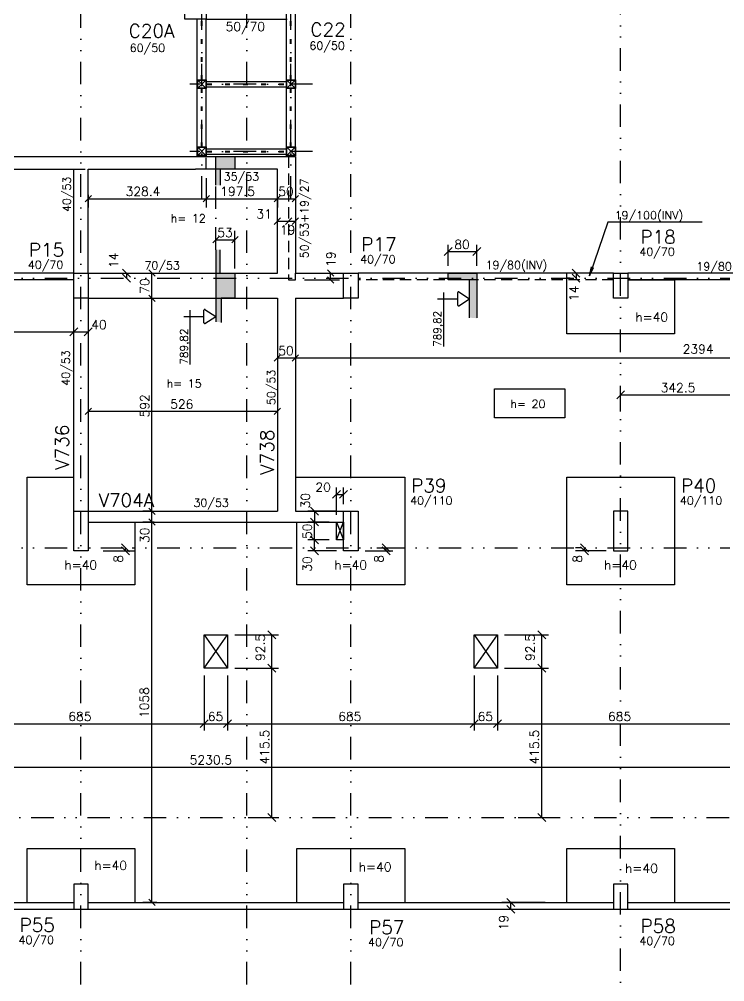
# Model space of a CAD drawing. Extents: x 550200 to 565075, y 404 to 10916.
# Drawn here: x 556766 to 558727, y 4057 to 6733 of the extents above; entities that cross this region are included whole.
import ezdxf

# ---------------------------------------------------------------- set-up
doc = ezdxf.new("R2010")
doc.units = 0
doc.header["$LTSCALE"] = 125
doc.header["$MEASUREMENT"] = 0
for name, pattern in [('DIVIDE', [1.25, 0.5, -0.25, 0, -0.25, 0, -0.25]), ('ESTILO_TQS_0002', [0.4, 0.1, -0.3]), ('ESTILO_TQS_0003', [0.91, 0.5, -0.2, 0.01, -0.2]), ('HIDDEN', [0.375, 0.25, -0.125])]:
    doc.linetypes.add(name, pattern=pattern)
doc.layers.get('0').update_dxf_attribs({"linetype": 'CONTINUOUS'})
for name, color, linetype in [('200', 5, 'ESTILO_TQS_0002'), ('204', 14, 'ESTILO_TQS_0003'), ('205', 14, 'DIVIDE'), ('210', 7, 'HIDDEN'), ('216', 7, 'CONTINUOUS'), ('220', 4, 'CONTINUOUS'), ('231', 5, 'CONTINUOUS'), ('238', 11, 'CONTINUOUS'), ('239', 10, 'CONTINUOUS'), ('241', 7, 'CONTINUOUS'), ('250', 5, 'CONTINUOUS'), ('253', 253, 'CONTINUOUS')]:
    doc.layers.add(name, color=color, linetype=linetype)
doc.styles.get("Standard").update_dxf_attribs({"font": 'ROMANS.SHX'})

msp = doc.modelspace()

# ---------------------------------------------------------------- linework, layer by layer
at = {"layer": '200'}
for p, q in [((557272.8, 6565.4), (557272.8, 6733.4)), ((557274.3, 6565.4), (557274.3, 6733.4)), ((557520.3, 6565.4), (557520.3, 6733.4)), ((557521.8, 6565.4), (557521.8, 6733.4)), ((557272.8, 6378.4), (557272.8, 6540.4)), ((557274.3, 6378.4), (557274.3, 6540.4)), ((557288.6, 6553.7), (557508.6, 6553.7)), ((557288.6, 6552.2), (557508.6, 6552.2)), ((557520.3, 6378.4), (557520.3, 6540.4)), ((557521.8, 6378.4), (557521.8, 6540.4)), ((557288.6, 6366.7), (557508.6, 6366.7)), ((557288.6, 6365.2), (557508.6, 6365.2))]:
    msp.add_line(p, q, dxfattribs=at)
at = {"layer": '204'}
msp.add_line((557312.7, 6092.5), (557312.7, 6272), dxfattribs=at)
at = {"layer": '205'}
for p, q in [((556937.7, 3580.3), (556937.7, 10272.7)), ((557687.7, 3580.3), (557687.7, 10272.7)), ((558437.7, 3617.8), (558437.7, 10272.7)), ((557398.7, 3580.3), (557398.7, 10031)), ((557273.6, 6234.5), (557273.6, 9824.6)), ((557521.1, 6234.5), (557521.1, 9824.6)), ((557581, 6552.9), (557240.1, 6552.9)), ((557581, 6365.9), (557240.1, 6365.9)), ((550735.3, 6013.4), (560496.2, 6013.4)), ((550735.3, 5263.4), (560230.4, 5263.4)), ((550697.8, 4513.4), (560247, 4513.4)), ((550735.3, 4258.4), (560263.5, 4258.4))]:
    msp.add_line(p, q, dxfattribs=at)
at = {"layer": '210'}
for p, q in [((557286.1, 6316.4), (557286.1, 6351.4)), ((557514.6, 6351.4), (557514.6, 6008.4)), ((556917.7, 6316.4), (556957.7, 6316.4)), ((557533.6, 6008.4), (557533.6, 6027.4)), ((557514.6, 6008.4), (557533.6, 6008.4)), ((558417.7, 6008.4), (557707.7, 6008.4))]:
    msp.add_line(p, q, dxfattribs=at)
at = {"layer": '216', "color": 7, "linetype": 'Continuous'}
for p, q in [((556948.9, 6225.7), (556966.6, 6243.4)), ((557277.3, 6225.7), (557294.9, 6243.4)), ((557277.3, 6225.7), (557294.9, 6243.4)), ((557474.8, 6225.7), (557492.4, 6243.4)), ((557474.8, 6225.7), (557492.4, 6243.4)), ((557524.8, 6225.7), (557542.4, 6243.4)), ((557474.8, 6163.1), (557492.4, 6180.8)), ((557505.8, 6163.1), (557523.4, 6180.8)), ((557505.8, 6163.1), (557523.4, 6180.8)), ((557524.8, 6163.1), (557542.4, 6180.8)), ((557303.9, 6111.3), (557321.6, 6129)), ((557356.9, 6111.3), (557374.6, 6129)), ((557947, 6076.2), (557969.1, 6098.3)), ((558027, 6076.2), (558049.1, 6098.3)), ((557143.7, 6018.6), (557126, 6036.3)), ((557640.2, 6018.6), (557622.6, 6036.3)), ((557640.2, 5999.6), (557622.6, 6017.3)), ((557143.7, 5948.6), (557126, 5966.3)), ((557143.7, 5948.6), (557126, 5966.3)), ((557474.8, 5782.8), (557492.4, 5800.5)), ((557524.8, 5782.8), (557542.4, 5800.5)), ((557524.8, 5782.8), (557542.4, 5800.5)), ((558426.7, 5677.9), (558448.8, 5700)), ((556948.9, 5634.4), (556966.6, 5652.1)), ((557474.8, 5634.4), (557492.4, 5652.1)), ((557636.7, 5401.3), (557658.8, 5423.4)), ((557656.7, 5401.3), (557678.8, 5423.4)), ((557143.7, 5356.6), (557126, 5374.3)), ((557143.7, 5356.6), (557126, 5374.3)), ((557575.5, 5376.5), (557597.6, 5354.4)), ((557143.7, 5326.6), (557126, 5344.3)), ((557143.7, 5326.6), (557126, 5344.3)), ((557575.5, 5346.5), (557597.6, 5324.4)), ((557597.6, 5324.4), (557575.5, 5346.5)), ((557597.6, 5274.4), (557575.5, 5296.5)), ((557597.6, 5274.4), (557575.5, 5296.5)), ((557796.9, 5252.4), (557774.8, 5274.5)), ((557597.6, 5244.4), (557575.5, 5266.5)), ((557796.9, 5244.4), (557774.8, 5266.5)), ((557479.3, 5010.4), (557457.2, 5032.5)), ((558229.3, 5010.4), (558207.2, 5032.5)), ((557479.3, 4917.9), (557457.2, 4940)), ((557479.3, 4917.9), (557457.2, 4940)), ((558229.3, 4917.9), (558207.2, 4940)), ((558229.3, 4917.9), (558207.2, 4940)), ((557269.2, 4763.6), (557291.3, 4785.7)), ((557269.2, 4763.6), (557291.3, 4785.7)), ((557334.2, 4763.6), (557356.3, 4785.7)), ((557334.2, 4763.6), (557356.3, 4785.7)), ((558019.2, 4763.6), (558041.3, 4785.7)), ((558019.2, 4763.6), (558041.3, 4785.7)), ((558084.2, 4763.6), (558106.3, 4785.7)), ((558084.2, 4763.6), (558106.3, 4785.7)), ((557479.3, 4502.4), (557457.2, 4524.5)), ((558229.3, 4502.4), (558207.2, 4524.5)), ((557143.7, 4268.6), (557126, 4286.3))]:
    msp.add_line(p, q, dxfattribs=at)
at = {"layer": '216'}
for p, q in [((557053.5, 6038.5), (557075.6, 6016.4)), ((557053.5, 6024.5), (557075.6, 6002.4)), ((558302.7, 6038.5), (558324.7, 6016.4)), ((558302.7, 6024.5), (558324.7, 6002.4)), ((556906.7, 5853.3), (556928.8, 5875.4)), ((556906.7, 5853.3), (556928.8, 5875.4)), ((556946.7, 5853.3), (556968.8, 5875.4)), ((556946.7, 5853.3), (556968.8, 5875.4)), ((557072.5, 5252.4), (557050.4, 5274.5)), ((558348.6, 5252.4), (558326.5, 5274.5)), ((557072.5, 5244.4), (557050.4, 5266.5)), ((558348.6, 5244.4), (558326.5, 5266.5)), ((558143.6, 4266.4), (558121.5, 4288.5)), ((558143.6, 4266.4), (558121.5, 4288.5)), ((558143.6, 4247.4), (558121.5, 4269.5))]:
    msp.add_line(p, q, dxfattribs=at)
at = {"layer": '220'}
msp.add_line((557324.7, 6027.4), (557324.7, 6092.5), dxfattribs=at)
for points in [[(557226.1, 6783.4), (557286.1, 6783.4), (557286.1, 6733.4), (557226.1, 6733.4), (557226.1, 6783.4)], [(557312.7, 6272), (557312.7, 6351.4), (557365.7, 6351.4), (557365.7, 6316.4), (557324.7, 6316.4), (557324.7, 6272)], [(557312.7, 6092.5), (557312.7, 5957.4), (557312.7, 5957.4), (557312.7, 5892.2)], [(556917.7, 6027.4), (556957.7, 6027.4), (556957.7, 5957.4), (556917.7, 5957.4), (556917.7, 6027.4)], [(557324.7, 6027.4), (557365.7, 6027.4), (557365.7, 5957.4), (557327.7, 5957.4), (557327.7, 5890.5)], [(557667.7, 6027.4), (557707.7, 6027.4), (557707.7, 5957.4), (557667.7, 5957.4), (557667.7, 6027.4)], [(558018, 5903.6), (558018, 6008.4), (557958, 6008.4), (557958, 6027.4), (558038, 6027.4), (558038, 5903.6)], [(558417.7, 6027.4), (558457.7, 6027.4), (558457.7, 5957.4), (558417.7, 5957.4), (558417.7, 6027.4)], [(556957.7, 5255.4), (556917.7, 5255.4), (556917.7, 5365.4), (556957.7, 5365.4), (556957.7, 5255.4)], [(557707.7, 5255.4), (557667.7, 5255.4), (557667.7, 5365.4), (557707.7, 5365.4), (557707.7, 5255.4)], [(558457.7, 5365.4), (558417.7, 5365.4), (558417.7, 5255.4), (558457.7, 5255.4), (558457.7, 5365.4)], [(556957.7, 4328.4), (556917.7, 4328.4), (556917.7, 4258.4), (556957.7, 4258.4), (556957.7, 4328.4)], [(557707.7, 4328.4), (557667.7, 4328.4), (557667.7, 4258.4), (557707.7, 4258.4), (557707.7, 4328.4)], [(558457.7, 4328.4), (558417.7, 4328.4), (558417.7, 4258.4), (558457.7, 4258.4), (558457.7, 4328.4)]]:
    msp.add_lwpolyline(points, dxfattribs=at)
at = {"layer": '231'}
for p, q in [((557262.1, 6541.4), (557285.1, 6564.4)), ((557262.1, 6564.4), (557285.1, 6541.4)), ((557509.6, 6564.4), (557532.6, 6541.4)), ((557509.6, 6541.4), (557532.6, 6564.4)), ((557262.1, 6354.4), (557285.1, 6377.4)), ((557262.1, 6377.4), (557285.1, 6354.4)), ((557509.6, 6377.4), (557532.6, 6354.4)), ((557509.6, 6354.4), (557532.6, 6377.4))]:
    msp.add_line(p, q, dxfattribs=at)
at = {"layer": '238'}
for p, q in [((557508.6, 6378.4), (557508.6, 9685.9)), ((557533.6, 6378.4), (557533.6, 9685.9)), ((557261.1, 6378.4), (557261.1, 6733.4)), ((557286.1, 6733.4), (557511.2, 6733.4)), ((557286.1, 6378.4), (557286.1, 6733.4)), ((557288.6, 6560.4), (557508.6, 6560.4)), ((557288.6, 6545.4), (557508.6, 6545.4)), ((557288.6, 6373.4), (557508.6, 6373.4)), ((554164.2, 6351.4), (557256.2, 6351.4)), ((557256.2, 6351.4), (557533.6, 6351.4)), ((557288.6, 6358.4), (557508.6, 6358.4)), ((557533.6, 6351.4), (557533.6, 6027.4)), ((556380.2, 6316.4), (556917.7, 6316.4)), ((556917.7, 6027.4), (556917.7, 6316.4)), ((556957.7, 6027.4), (556957.7, 6316.4)), ((556957.7, 6316.4), (557256.2, 6316.4)), ((557483.6, 6316.4), (557256.2, 6316.4)), ((557483.6, 6027.4), (557483.6, 6316.4)), ((556917.7, 6027.4), (556359.2, 6027.4)), ((556957.7, 6027.4), (557483.6, 6027.4)), ((557533.6, 6027.4), (557667.7, 6027.4)), ((558417.7, 6027.4), (557707.7, 6027.4)), ((558287.7, 5858.4), (558287.7, 6027.4)), ((559167.7, 6027.4), (558457.7, 6027.4)), ((556917.7, 6008.4), (556359.2, 6008.4)), ((559167.7, 6008.4), (558457.7, 6008.4)), ((558457.7, 6008.4), (558587.7, 6008.4)), ((558587.7, 6008.4), (558587.7, 5858.4)), ((556917.7, 5365.4), (556917.7, 5957.4)), ((556957.7, 5957.4), (556957.7, 5365.4)), ((556957.7, 5957.4), (557483.6, 5957.4)), ((557483.6, 5957.4), (557483.6, 5365.4)), ((557533.6, 5957.4), (557533.6, 5365.4)), ((557533.6, 5957.4), (557667.7, 5957.4)), ((558587.7, 5858.4), (558287.7, 5858.4)), ((556787.7, 5160.4), (556787.7, 5460.4)), ((556787.7, 5460.4), (556917.7, 5460.4)), ((557533.6, 5460.4), (557837.7, 5460.4)), ((557837.7, 5460.4), (557837.7, 5160.4)), ((556957.7, 5365.4), (557483.6, 5365.4)), ((557533.6, 5365.4), (557667.7, 5365.4)), ((556957.7, 5335.4), (557667.7, 5335.4)), ((557087.7, 5335.4), (557087.7, 5160.4)), ((557537.7, 5160.4), (557537.7, 5335.4)), ((557087.7, 5160.4), (556787.7, 5160.4)), ((557837.7, 5160.4), (557537.7, 5160.4)), ((556787.7, 4277.4), (556787.7, 4427.4)), ((556787.7, 4427.4), (557087.7, 4427.4)), ((557087.7, 4427.4), (557087.7, 4277.4)), ((557537.7, 4277.4), (557537.7, 4427.4)), ((557537.7, 4427.4), (557837.7, 4427.4)), ((557837.7, 4427.4), (557837.7, 4277.4)), ((558287.7, 4277.4), (558287.7, 4427.4)), ((558287.7, 4427.4), (558587.7, 4427.4)), ((558587.7, 4427.4), (558587.7, 4277.4)), ((556207.7, 4277.4), (556917.7, 4277.4)), ((556207.7, 4258.4), (556917.7, 4258.4)), ((556787.7, 4277.4), (556917.7, 4277.4)), ((556957.7, 4277.4), (557667.7, 4277.4)), ((556957.7, 4277.4), (557087.7, 4277.4)), ((556957.7, 4258.4), (557667.7, 4258.4)), ((557537.7, 4277.4), (557667.7, 4277.4)), ((557707.7, 4277.4), (558417.7, 4277.4)), ((557707.7, 4277.4), (557837.7, 4277.4)), ((557707.7, 4258.4), (558417.7, 4258.4)), ((558287.7, 4277.4), (558417.7, 4277.4)), ((558457.7, 4277.4), (559167.7, 4277.4)), ((558457.7, 4277.4), (558587.7, 4277.4)), ((558457.7, 4258.4), (559187.7, 4258.4))]:
    msp.add_line(p, q, dxfattribs=at)
for points in [[(558287.7, 5460.4), (558587.7, 5460.4), (558587.7, 5160.4), (558287.7, 5160.4), (558287.7, 5460.4)], [(557667.7, 5285.4), (557647.7, 5285.4), (557647.7, 5335.4), (557667.7, 5335.4), (557667.7, 5285.4)], [(557280.2, 5021.4), (557345.2, 5021.4), (557345.2, 4928.9), (557280.2, 4928.9), (557280.2, 5021.4)], [(558030.2, 5021.4), (558095.2, 5021.4), (558095.2, 4928.9), (558030.2, 4928.9), (558030.2, 5021.4)]]:
    msp.add_lwpolyline(points, dxfattribs=at)
at = {"layer": '239'}
msp.add_lwpolyline([(558087.2, 5705.5), (558282.1, 5705.5), (558282.1, 5625), (558087.2, 5625), (558087.2, 5705.5)], dxfattribs=at)
at = {"layer": '241'}
for points in [[(557261.1, 6565.4), (557286.1, 6565.4), (557286.1, 6540.4), (557261.1, 6540.4), (557261.1, 6565.4)], [(557262.1, 6564.4), (557285.1, 6564.4), (557285.1, 6541.4), (557262.1, 6541.4), (557262.1, 6564.4)], [(557508.6, 6565.4), (557533.6, 6565.4), (557533.6, 6540.4), (557508.6, 6540.4), (557508.6, 6565.4)], [(557509.6, 6564.4), (557532.6, 6564.4), (557532.6, 6541.4), (557509.6, 6541.4), (557509.6, 6564.4)], [(557261.1, 6378.4), (557286.1, 6378.4), (557286.1, 6353.4), (557261.1, 6353.4), (557261.1, 6378.4)], [(557262.1, 6377.4), (557285.1, 6377.4), (557285.1, 6354.4), (557262.1, 6354.4), (557262.1, 6377.4)], [(557508.6, 6378.4), (557533.6, 6378.4), (557533.6, 6353.4), (557508.6, 6353.4), (557508.6, 6378.4)], [(557509.6, 6377.4), (557532.6, 6377.4), (557532.6, 6354.4), (557509.6, 6354.4), (557509.6, 6377.4)]]:
    msp.add_lwpolyline(points, dxfattribs=at)
at = {"layer": '250', "color": 7, "linetype": 'Continuous'}
for p, q in [((557286.1, 6291.4), (557286.1, 6209.5)), ((557286.1, 6291.4), (557286.1, 6209.5)), ((556957.7, 6245.5), (556957.7, 6209.5)), ((556957.7, 6234.5), (557286.1, 6234.5)), ((557286.1, 6234.5), (557483.6, 6234.5)), ((557483.6, 6234.5), (557533.6, 6234.5)), ((557483.6, 6230.2), (557483.6, 6209.5)), ((557483.6, 6230.2), (557483.6, 6209.5)), ((557533.6, 6233.5), (557533.6, 6209.5)), ((557483.6, 6171.9), (557514.6, 6171.9)), ((557514.6, 6171.9), (557533.6, 6171.9)), ((557312.7, 6105), (557312.7, 6145.2)), ((557365.7, 6039.9), (557365.7, 6145.2)), ((557514.6, 6154.9), (557514.6, 6146.9)), ((557533.6, 6153.5), (557533.6, 6146.9)), ((557312.7, 6120.2), (557365.7, 6120.2)), ((557958, 6047.4), (557958, 6106)), ((558038, 6047.4), (558038, 6106)), ((557958, 6087.2), (558038, 6087.2)), ((557134.9, 5957.4), (557134.9, 6027.4)), ((557153.4, 6027.4), (557159.9, 6027.4)), ((557631.4, 6008.4), (557631.4, 6027.4)), ((557632.5, 6027.4), (557656.4, 6027.4)), ((557558.6, 6008.4), (557656.4, 6008.4)), ((557134.9, 5365.4), (557134.9, 5957.4)), ((557149.1, 5957.4), (557159.9, 5957.4)), ((557149.1, 5957.4), (557159.9, 5957.4)), ((557483.6, 5791.6), (557533.6, 5791.6)), ((557483.6, 5790), (557483.6, 5766.6)), ((557533.6, 5791.6), (559927.7, 5791.6)), ((557533.6, 5769.9), (557533.6, 5766.6)), ((557533.6, 5769.9), (557533.6, 5766.6)), ((558437.7, 5643.1), (558437.7, 5707.7)), ((558437.7, 5688.9), (558780.2, 5688.9)), ((556957.7, 5656), (556957.7, 5618.2)), ((557483.6, 5665), (557483.6, 5618.2)), ((556957.7, 5643.2), (557483.6, 5643.2)), ((557647.7, 5355.4), (557647.7, 5431.1)), ((557647.7, 5412.3), (557667.7, 5412.3)), ((557667.7, 5385.4), (557667.7, 5431.1)), ((557134.9, 5365.4), (557109.9, 5365.4)), ((557134.9, 5335.4), (557134.9, 5365.4)), ((557153.1, 5365.4), (557159.9, 5365.4)), ((557647.7, 5365.4), (557567.8, 5365.4)), ((557586.5, 5365.4), (557586.5, 5335.4)), ((557140.9, 5335.4), (557109.9, 5335.4)), ((557140.9, 5335.4), (557109.9, 5335.4)), ((557134.9, 4277.4), (557134.9, 5335.4)), ((557627.7, 5335.4), (557567.8, 5335.4)), ((557627.7, 5335.4), (557567.8, 5335.4)), ((557586.5, 5285.4), (557586.5, 5335.4)), ((557627.7, 5285.4), (557567.8, 5285.4)), ((557586.5, 5255.4), (557586.5, 5285.4)), ((557647.7, 5255.4), (557567.8, 5255.4)), ((557727.7, 5255.4), (557804.6, 5255.4)), ((557760, 5263.4), (557804.6, 5263.4)), ((557785.8, 5255.4), (557785.8, 5263.4)), ((557365.2, 5021.4), (557487, 5021.4)), ((557468.2, 4928.9), (557468.2, 5021.4)), ((558115.2, 5021.4), (558237, 5021.4)), ((558218.2, 4928.9), (558218.2, 5021.4)), ((557365.2, 4928.9), (557487, 4928.9)), ((557365.2, 4928.9), (557487, 4928.9)), ((557468.2, 4513.4), (557468.2, 4928.9)), ((558115.2, 4928.9), (558237, 4928.9)), ((558115.2, 4928.9), (558237, 4928.9)), ((558218.2, 4513.4), (558218.2, 4928.9)), ((557280.2, 4908.9), (557280.2, 4755.9)), ((557280.2, 4908.9), (557280.2, 4755.9)), ((557345.2, 4908.9), (557345.2, 4755.9)), ((557345.2, 4908.9), (557345.2, 4755.9)), ((558030.2, 4908.9), (558030.2, 4755.9)), ((558030.2, 4908.9), (558030.2, 4755.9)), ((558095.2, 4908.9), (558095.2, 4755.9)), ((558095.2, 4908.9), (558095.2, 4755.9)), ((556595.2, 4774.6), (557280.2, 4774.6)), ((557280.2, 4774.6), (557345.2, 4774.6)), ((557345.2, 4774.6), (558030.2, 4774.6)), ((558030.2, 4774.6), (558095.2, 4774.6)), ((558095.2, 4774.6), (558780.2, 4774.6)), ((557402.8, 4513.4), (557487, 4513.4)), ((558152.8, 4513.4), (558237, 4513.4)), ((557148.5, 4277.4), (557109.9, 4277.4))]:
    msp.add_line(p, q, dxfattribs=at)
at = {"layer": '250'}
for p, q in [((557064.5, 6027.4), (557064.5, 6013.4)), ((558397.7, 6027.4), (558288.7, 6027.4)), ((558313.7, 6027.4), (558313.7, 6013.4)), ((558297.1, 6013.4), (558288.7, 6013.4)), ((557946.1, 5823.4), (557946.1, 5973.6)), ((557984.8, 5956), (557984.8, 5973.6)), ((557987.7, 5975.2), (558018, 5956)), ((557928.6, 5956), (557984.8, 5956)), ((557984.8, 5938.4), (557984.8, 5956)), ((557987.7, 5936.8), (558018, 5956)), ((557240.8, 5773.6), (557240.8, 5924.6)), ((557240.8, 5797), (557240.8, 5924.6)), ((557279.5, 5907.1), (557279.5, 5924.6)), ((557279.5, 5907.1), (557279.5, 5924.6)), ((557282.4, 5926.3), (557312.7, 5907.1)), ((557282.4, 5926.3), (557312.7, 5907.1)), ((556917.7, 5845.4), (556917.7, 5889.3)), ((557223.2, 5907.1), (557279.5, 5907.1)), ((557223.2, 5907.1), (557279.5, 5907.1)), ((557279.5, 5889.5), (557279.5, 5907)), ((557279.5, 5889.5), (557279.5, 5907)), ((557282.4, 5887.8), (557312.7, 5907.1)), ((557282.4, 5887.8), (557312.7, 5907.1)), ((556344.2, 5864.3), (556917.7, 5864.3)), ((556917.7, 5864.3), (556957.7, 5864.3)), ((556957.7, 5851.6), (556957.7, 5839.3)), ((557647.7, 5335.4), (557667.7, 5285.4)), ((557647.7, 5285.4), (557667.7, 5335.4)), ((556999.2, 5255.4), (557086.5, 5255.4)), ((557061.5, 5255.4), (557061.5, 5263.4)), ((557080.2, 5263.4), (557086.5, 5263.4)), ((558327.6, 5263.4), (558312.6, 5263.4)), ((558397.7, 5255.4), (558312.6, 5255.4)), ((558337.6, 5255.4), (558337.6, 5263.4)), ((557280.2, 4928.9), (557345.2, 5021.4)), ((557280.2, 5021.4), (557345.2, 4928.9)), ((558030.2, 4928.9), (558095.2, 5021.4)), ((558030.2, 5021.4), (558095.2, 4928.9)), ((554697.2, 4653.9), (559927.7, 4653.9)), ((558228, 4277.4), (558107.6, 4277.4)), ((558132.6, 4258.4), (558132.6, 4277.4)), ((558143.5, 4258.4), (558157.6, 4258.4))]:
    msp.add_line(p, q, dxfattribs=at)
at = {"layer": '250', "color": 7, "linetype": 'Continuous'}
msp.add_lwpolyline([(558663.9, 6169.5), (558402, 6169.5), (558351.4, 6020.3), (558356.3, 6044.8), (558351.4, 6020.3), (558362.4, 6042.7)], dxfattribs=at)
at = {"layer": '250'}
for centre, start, end in [((557986.7, 5973.6), 57.623, 180), ((557281.4, 5924.6), 57.623, 180), ((557281.4, 5924.6), 57.623, 180), ((557986.7, 5938.4), 180, 302.3723), ((557281.4, 5889.5), 180, 302.3723), ((557281.4, 5889.5), 180, 302.3723)]:
    msp.add_arc(centre, 1.93, start, end, dxfattribs=at)
at = {"layer": '253'}
for points in [[(557312.7, 6351.4), (557365.7, 6351.4), (557365.7, 6316.4)], [(557312.7, 6351.4), (557365.7, 6316.4), (557324.7, 6316.4)], [(557312.7, 6351.4), (557324.7, 6316.4), (557324.7, 6272)], [(557312.7, 6351.4), (557324.7, 6272), (557312.7, 6272)], [(557312.7, 6351.4), (557312.7, 6272), (557312.7, 6351.4)], [(557312.7, 5892.2), (557312.7, 6092.5), (557327.7, 5890.5)], [(557312.7, 6092.5), (557324.7, 6027.4), (557327.7, 5890.5)], [(557312.7, 6092.5), (557324.7, 6092.5), (557324.7, 6027.4)], [(557327.7, 5890.5), (557324.7, 6027.4), (557327.7, 5957.4)], [(557324.7, 6027.4), (557365.7, 6027.4), (557327.7, 5957.4)], [(557327.7, 5957.4), (557365.7, 6027.4), (557365.7, 5957.4)], [(558018, 6008.4), (558038, 6027.4), (557958, 6027.4)], [(558018, 6008.4), (557958, 6027.4), (557958, 6008.4)], [(558018, 6008.4), (558038, 5902), (558038, 6027.4)], [(558018, 6008.4), (558018, 5903.6), (558038, 5902)]]:
    msp.add_solid(points, dxfattribs=at)

# ---------------------------------------------------------------- texts
for p in [(557938.8, 5822.5), (557234.5, 5773.1)]:
    msp.add_text('789,82', height=21.25, rotation=90).set_placement(p)
at = {"layer": '216'}
for s, height, p in [('50/70', 25, (557340, 6700.5)), ('60/50', 22.5, (557073.3, 6642.5)), ('60/50', 22.5, (557572.7, 6648.7)), ('35/53', 22.5, (557334.4, 6284.6)), ('h= 12', 22.5, (557187.1, 6168.6)), ('19/100(INV)', 22.5, (558421, 6177.2)), ('40/70', 22.5, (558489.7, 6075.5)), ('40/70', 22.5, (557713.7, 6054.7)), ('40/70', 22.5, (556790.1, 6039.5)), ('70/53', 22.5, (557114.1, 6037.5)), ('19/80(INV)', 22.5, (558062.3, 6038.8)), ('19/80', 22.5, (558648.3, 6035)), ('h=40', 25, (558478.5, 5892.6)), ('40', 25, (556966.1, 5871.8)), ('h= 15', 22.5, (557175.9, 5709.2)), ('h= 20', 22.5, (558131.3, 5652.5)), ('40/110', 22.5, (557852.7, 5383.8)), ('40/110', 22.5, (558602.5, 5383.9)), ('30/53', 22.5, (557250.4, 5377.6)), ('h=40', 25, (556891.6, 5203.4)), ('h=40', 25, (557641.6, 5203.4)), ('h=40', 25, (558391.6, 5203.4)), ('5230.5', 25, (557240, 4661.4)), ('h=40', 25, (556974.7, 4367.9)), ('h=40', 25, (557709.8, 4364)), ('h=40', 25, (558450.1, 4360)), ('40/70', 22.5, (556764.3, 4161.9)), ('40/70', 22.5, (557735.7, 4155.6)), ('40/70', 22.5, (558490, 4159.2))]:
    msp.add_text(s, height=height, dxfattribs=at).set_placement(p)
for s, height, p in [('40/53', 22.5, (556909.4, 6197.4)), ('50/53+19/27', 22.5, (557569.8, 6068.8)), ('14', 25, (557041.2, 6041.5)), ('14', 25, (558320.1, 5949.7)), ('40/53', 22.5, (556906.6, 5714.4)), ('50/53', 22.5, (557477.9, 5660.6)), ('8', 25, (557054, 5222.1)), ('8', 25, (558330.1, 5222.1)), ('19', 25, (558125.1, 4200.1))]:
    msp.add_text(s, height=height, rotation=90, dxfattribs=at).set_placement(p)
at = {"layer": '216', "color": 7, "linetype": 'Continuous'}
for s, p in [('328.4', (557061.9, 6242)), ('197.5', (557324.8, 6242)), ('50', (557486.1, 6242)), ('31', (557425.3, 6179.4)), ('19', (557490.5, 6135.1)), ('53', (557316.7, 6127.7)), ('80', (557975.5, 6094.7)), ('50', (557486.1, 5799.1)), ('2394', (558610.2, 5803.7)), ('342.5', (558549, 5696.4)), ('526', (557185.7, 5650.7)), ('20', (557589.4, 5419.8)), ('685', (556902.7, 4782.1)), ('65', (557290.2, 4782.1)), ('685', (557652.7, 4782.1)), ('65', (558040.2, 4782.1)), ('685', (558402.7, 4782.1))]:
    msp.add_text(s, height=25, dxfattribs=at).set_placement(p)
for s, p in [('19', (557644.7, 6045)), ('70', (557127.4, 5969.9)), ('592', (557127.4, 5626.4)), ('30', (557574.1, 5373.4)), ('50', (557579, 5287.9)), ('30', (557127.4, 5277.1)), ('30', (557579, 5197.1)), ('8', (557778.3, 5222.1)), ('92.5', (557448.5, 4949.1)), ('92.5', (558198.5, 4949.1)), ('1058', (557126.2, 4790.5)), ('415.5', (557460.7, 4661.2)), ('415.5', (558210.7, 4661.2))]:
    msp.add_text(s, height=25, rotation=90, dxfattribs=at).set_placement(p)
at = {"layer": '220'}
for s, p in [('C20A', (557070.4, 6682.4)), ('C22', (557575.4, 6686.1)), ('P18', (558492.6, 6109.4)), ('P15', (556793.1, 6073.4)), ('P17', (557716.7, 6088.7)), ('P39', (557855.7, 5417.8)), ('P40', (558605.5, 5417.9)), ('V704A', (556986.6, 5377.4)), ('P55', (556767.2, 4195.9)), ('P58', (558493, 4193.1)), ('P57', (557738.6, 4189.6))]:
    msp.add_text(s, height=37.5, dxfattribs=at).set_placement(p)
for s, p in [('V736', (556904.2, 5480.8)), ('V738', (557473.9, 5467.2))]:
    msp.add_text(s, height=37.5, rotation=90, dxfattribs=at).set_placement(p)

doc.saveas('drawing.dxf')
